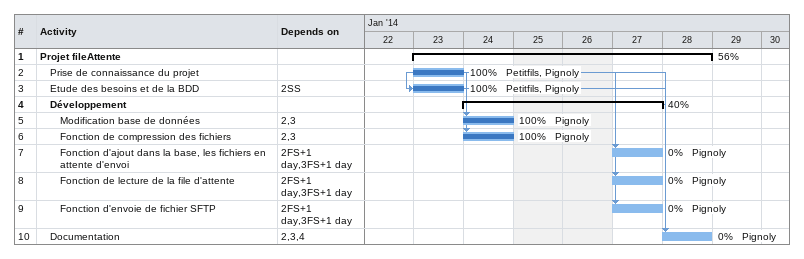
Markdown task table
| ID | Level | Task | Start | Finish | Predecessors | Resources | % complete |
|---|---|---|---|---|---|---|---|
| 1 | 1 | **Projet fileAttente** | 2014-01-23 | 2014-01-28 |  |  | 56 |
| 2 | 2 | Prise de connaissance du projet | 2014-01-23 | 2014-01-23 |  | Petitfils, Pignoly | 100 |
| 3 | 2 | Etude des besoins et de la BDD | 2014-01-23 | 2014-01-23 | 2SS | Petitfils, Pignoly | 100 |
| 4 | 2 | **Développement** | 2014-01-24 | 2014-01-27 |  |  | 40 |
| 5 | 3 | Modification base de données | 2014-01-24 | 2014-01-24 | 2, 3 | Pignoly | 100 |
| 6 | 3 | Fonction de compression des fichiers | 2014-01-24 | 2014-01-24 | 2, 3 | Pignoly | 100 |
| 7 | 3 | Fonction d'ajout dans la base, les fichiers en attente d'envoi | 2014-01-27 | 2014-01-27 | 2FS+1d, 3FS+1d | Pignoly | 0 |
| 8 | 3 | Fonction de lecture de la file d'attente | 2014-01-27 | 2014-01-27 | 2FS+1d, 3FS+1d | Pignoly | 0 |
| 9 | 3 | Fonction d'envoie de fichier SFTP | 2014-01-27 | 2014-01-27 | 2FS+1d, 3FS+1d | Pignoly | 0 |
| 10 | 2 | Documentation | 2014-01-28 | 2014-01-28 | 2, 3, 4 | Pignoly | 0 |
